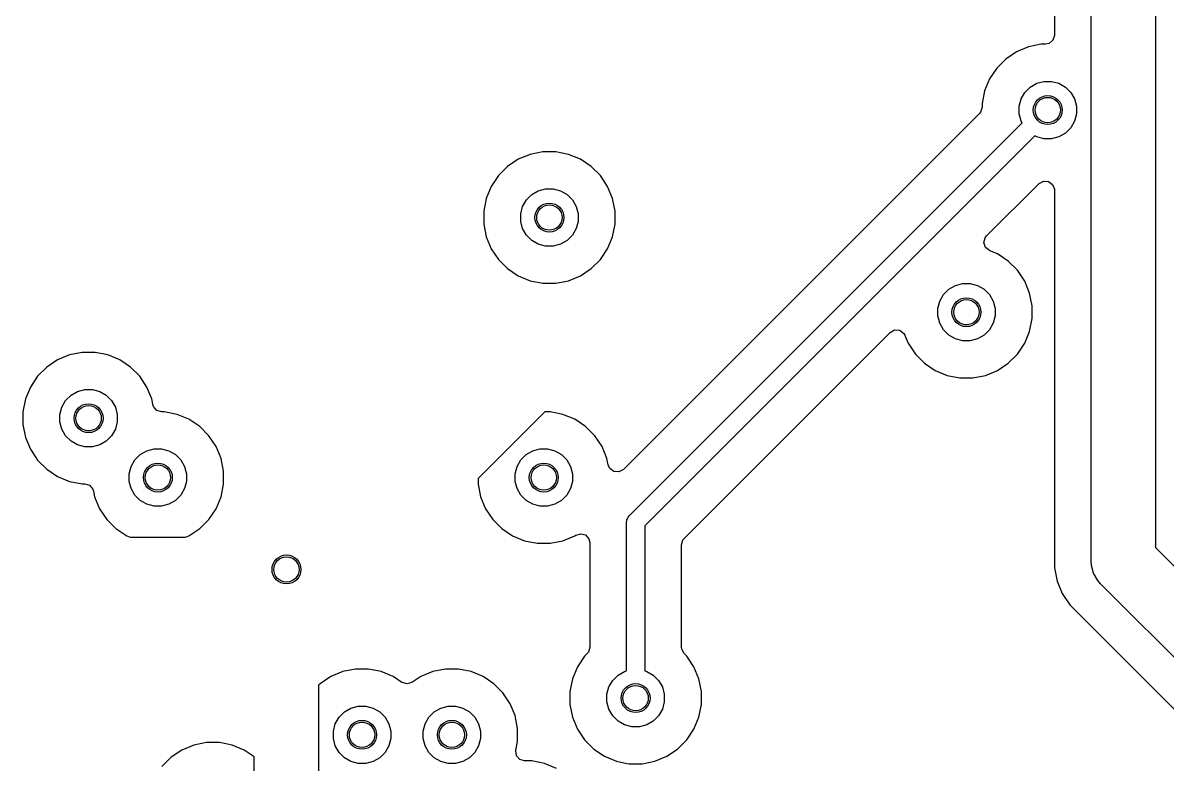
# Model space of a CAD drawing. Extents: x -2.18 to 1.8, y 0.44 to 2.81.
# Drawn here: x -0.113 to 0.509, y 1.269 to 1.672 of the extents above; entities that cross this region are included whole.
import ezdxf

# ---------------------------------------------------------------- set-up
doc = ezdxf.new("R2010")
doc.units = 0
doc.header["$MEASUREMENT"] = 0
doc.layers.add('BLACK', color=7, linetype='CONTINUOUS')

msp = doc.modelspace()

# ---------------------------------------------------------------- linework, layer by layer
at = {"layer": 'BLACK', "linetype": 'CONTINUOUS'}
for p, q in [((0.46787, 1.37963), (0.46787, 1.90037)), ((0.50287, 1.89313), (0.50287, 1.38687)), ((0.44785, 1.74146), (0.44785, 1.66565)), ((0.44708, 1.66301), (0.445, 1.66121)), ((0.44785, 1.66565), (0.44708, 1.66301)), ((0.42731, 1.6567), (0.42145, 1.65278)), ((0.43382, 1.65939), (0.42731, 1.6567)), ((0.42731, 1.6567), (0.42731, 1.6567)), ((0.44073, 1.66077), (0.43382, 1.65939)), ((0.43382, 1.65939), (0.43382, 1.65939)), ((0.44297, 1.66077), (0.44073, 1.66077)), ((0.445, 1.66121), (0.44297, 1.66077)), ((0.42145, 1.65278), (0.41647, 1.6478)), ((0.42145, 1.65278), (0.42145, 1.65278)), ((0.41647, 1.6478), (0.41256, 1.64194)), ((0.41647, 1.6478), (0.41647, 1.6478)), ((0.41255, 1.64194), (0.40986, 1.63543)), ((0.41256, 1.64194), (0.41255, 1.64194)), ((0.43467, 1.63749), (0.43823, 1.63955)), ((0.43823, 1.63955), (0.4422, 1.64061)), ((0.4422, 1.64061), (0.44631, 1.64061)), ((0.44631, 1.64061), (0.45028, 1.63955)), ((0.45028, 1.63955), (0.45384, 1.63749)), ((0.40986, 1.63543), (0.40848, 1.62852)), ((0.40986, 1.63543), (0.40986, 1.63543)), ((0.4297, 1.63103), (0.43176, 1.63459)), ((0.43176, 1.63459), (0.43467, 1.63749)), ((0.45384, 1.63749), (0.45675, 1.63459)), ((0.45675, 1.63459), (0.4588, 1.63103)), ((0.40848, 1.62653), (0.40771, 1.62389)), ((0.40848, 1.62852), (0.40848, 1.62653)), ((0.42864, 1.62706), (0.4297, 1.63103)), ((0.42864, 1.62294), (0.42864, 1.62706)), ((0.4588, 1.63103), (0.45987, 1.62706)), ((0.45987, 1.62706), (0.45987, 1.62294)), ((0.40705, 1.62307), (0.21334, 1.42936)), ((0.40771, 1.62389), (0.40705, 1.62307)), ((0.4297, 1.61897), (0.42864, 1.62294)), ((0.43027, 1.61798), (0.4297, 1.61897)), ((0.4588, 1.61897), (0.45675, 1.61541)), ((0.45987, 1.62294), (0.4588, 1.61897)), ((0.21652, 1.40423), (0.43027, 1.61798)), ((0.45675, 1.61541), (0.45384, 1.61251)), ((0.43723, 1.61102), (0.22492, 1.39871)), ((0.43823, 1.61045), (0.43723, 1.61102)), ((0.4422, 1.60939), (0.43823, 1.61045)), ((0.44631, 1.60939), (0.4422, 1.60939)), ((0.45028, 1.61045), (0.44631, 1.60939)), ((0.45384, 1.61251), (0.45028, 1.61045)), ((0.16264, 1.60089), (0.15613, 1.59819)), ((0.16955, 1.60226), (0.16264, 1.60089)), ((0.16264, 1.60089), (0.16264, 1.60089)), ((0.17659, 1.60226), (0.16955, 1.60226)), ((0.16955, 1.60226), (0.16955, 1.60226)), ((0.1835, 1.60089), (0.17659, 1.60226)), ((0.17659, 1.60226), (0.17659, 1.60226)), ((0.19001, 1.59819), (0.1835, 1.60089)), ((0.1835, 1.60089), (0.1835, 1.60089)), ((0.15027, 1.59428), (0.14529, 1.5893)), ((0.15613, 1.59819), (0.15027, 1.59428)), ((0.15027, 1.59428), (0.15027, 1.59428)), ((0.15613, 1.59819), (0.15613, 1.59819)), ((0.19587, 1.59428), (0.19001, 1.59819)), ((0.19001, 1.59819), (0.19001, 1.59819)), ((0.20085, 1.5893), (0.19587, 1.59428)), ((0.19587, 1.59428), (0.19587, 1.59428)), ((0.14529, 1.5893), (0.14137, 1.58344)), ((0.14529, 1.5893), (0.14529, 1.5893)), ((0.20477, 1.58344), (0.20085, 1.5893)), ((0.20085, 1.5893), (0.20085, 1.5893)), ((0.14137, 1.58344), (0.13868, 1.57693)), ((0.14137, 1.58344), (0.14137, 1.58344)), ((0.16704, 1.58105), (0.17102, 1.58211)), ((0.17102, 1.58211), (0.17513, 1.58211)), ((0.17513, 1.58211), (0.1791, 1.58105)), ((0.20746, 1.57693), (0.20477, 1.58344)), ((0.20477, 1.58344), (0.20477, 1.58344)), ((0.20477, 1.58344), (0.20477, 1.58344)), ((0.41099, 1.55647), (0.43952, 1.585)), ((0.43952, 1.585), (0.44193, 1.58631)), ((0.44193, 1.58631), (0.44468, 1.58612)), ((0.44468, 1.58612), (0.44688, 1.58447)), ((0.44688, 1.58447), (0.44784, 1.58189)), ((0.44784, 1.58189), (0.44785, 1.58154)), ((0.44785, 1.58154), (0.44785, 1.37593)), ((0.13868, 1.57693), (0.1373, 1.57002)), ((0.13868, 1.57693), (0.13868, 1.57693)), ((0.15852, 1.57252), (0.16058, 1.57608)), ((0.16058, 1.57608), (0.16348, 1.57899)), ((0.16348, 1.57899), (0.16704, 1.58105)), ((0.1791, 1.58105), (0.18266, 1.57899)), ((0.18266, 1.57899), (0.18556, 1.57608)), ((0.18556, 1.57608), (0.18762, 1.57252)), ((0.20884, 1.57002), (0.20746, 1.57693)), ((0.1373, 1.57002), (0.1373, 1.56297)), ((0.15746, 1.56855), (0.15852, 1.57252)), ((0.18762, 1.57252), (0.18868, 1.56855)), ((0.20884, 1.56297), (0.20884, 1.57002)), ((0.1373, 1.56297), (0.13868, 1.55606)), ((0.15746, 1.56444), (0.15746, 1.56855)), ((0.15852, 1.56047), (0.15746, 1.56444)), ((0.18868, 1.56444), (0.18762, 1.56047)), ((0.18868, 1.56855), (0.18868, 1.56444)), ((0.20746, 1.55606), (0.20884, 1.56297)), ((0.16058, 1.55691), (0.15852, 1.56047)), ((0.16348, 1.554), (0.16058, 1.55691)), ((0.18556, 1.55691), (0.18266, 1.554)), ((0.18762, 1.56047), (0.18556, 1.55691)), ((0.13868, 1.55606), (0.13868, 1.55606)), ((0.13868, 1.55606), (0.14137, 1.54955)), ((0.16704, 1.55195), (0.16348, 1.554)), ((0.17102, 1.55088), (0.16704, 1.55195)), ((0.17513, 1.55088), (0.17102, 1.55088)), ((0.1791, 1.55195), (0.17513, 1.55088)), ((0.18266, 1.554), (0.1791, 1.55195)), ((0.20477, 1.54955), (0.20746, 1.55606)), ((0.40956, 1.55284), (0.41025, 1.55551)), ((0.41043, 1.55023), (0.40956, 1.55284)), ((0.41025, 1.55551), (0.41099, 1.55647)), ((0.14137, 1.54955), (0.14137, 1.54955)), ((0.14137, 1.54955), (0.14529, 1.5437)), ((0.20085, 1.5437), (0.20477, 1.54955)), ((0.41258, 1.54851), (0.41043, 1.55023)), ((0.41361, 1.54808), (0.41258, 1.54851)), ((0.41694, 1.5467), (0.41361, 1.54808)), ((0.4228, 1.54278), (0.41694, 1.5467)), ((0.41694, 1.5467), (0.41694, 1.5467)), ((0.14529, 1.5437), (0.14529, 1.5437)), ((0.14529, 1.5437), (0.15027, 1.53871)), ((0.15027, 1.53871), (0.15027, 1.53871)), ((0.15027, 1.53871), (0.15613, 1.5348)), ((0.19001, 1.5348), (0.19587, 1.53871)), ((0.19587, 1.53871), (0.20085, 1.5437)), ((0.42778, 1.5378), (0.4228, 1.54278)), ((0.4228, 1.54278), (0.4228, 1.54278)), ((0.15613, 1.5348), (0.15613, 1.5348)), ((0.15613, 1.5348), (0.15613, 1.5348)), ((0.15613, 1.5348), (0.16264, 1.5321)), ((0.16264, 1.5321), (0.16955, 1.53073)), ((0.17659, 1.53073), (0.1835, 1.5321)), ((0.1835, 1.5321), (0.19001, 1.5348)), ((0.4317, 1.53194), (0.42778, 1.5378)), ((0.42778, 1.5378), (0.42778, 1.5378)), ((0.43439, 1.52543), (0.4317, 1.53194)), ((0.4317, 1.53194), (0.4317, 1.53194)), ((0.4317, 1.53194), (0.4317, 1.53194)), ((0.16955, 1.53073), (0.16955, 1.53073)), ((0.16955, 1.53073), (0.16955, 1.53073)), ((0.16955, 1.53073), (0.17659, 1.53073)), ((0.17659, 1.53073), (0.17659, 1.53073)), ((0.38751, 1.52459), (0.39041, 1.52749)), ((0.39041, 1.52749), (0.39397, 1.52955)), ((0.39397, 1.52955), (0.39794, 1.53061)), ((0.39794, 1.53061), (0.40206, 1.53061)), ((0.40206, 1.53061), (0.40603, 1.52955)), ((0.40603, 1.52955), (0.40959, 1.52749)), ((0.40959, 1.52749), (0.41249, 1.52459)), ((0.38439, 1.51706), (0.38545, 1.52103)), ((0.38545, 1.52103), (0.38751, 1.52459)), ((0.41249, 1.52459), (0.41455, 1.52103)), ((0.41455, 1.52103), (0.41561, 1.51706)), ((0.43577, 1.51852), (0.43439, 1.52543)), ((0.38439, 1.51294), (0.38439, 1.51706)), ((0.41561, 1.51706), (0.41561, 1.51294)), ((0.43577, 1.51148), (0.43577, 1.51852)), ((0.38545, 1.50897), (0.38439, 1.51294)), ((0.38751, 1.50541), (0.38545, 1.50897)), ((0.41455, 1.50897), (0.41249, 1.50541)), ((0.41561, 1.51294), (0.41455, 1.50897)), ((0.43439, 1.50457), (0.43577, 1.51148)), ((0.24637, 1.39185), (0.35853, 1.50401)), ((0.35853, 1.50401), (0.36095, 1.50533)), ((0.36095, 1.50533), (0.36369, 1.50513)), ((0.36369, 1.50513), (0.36589, 1.50348)), ((0.36589, 1.50348), (0.36649, 1.50242)), ((0.36649, 1.50242), (0.36669, 1.50194)), ((0.36669, 1.50194), (0.3683, 1.49806)), ((0.39041, 1.50251), (0.38751, 1.50541)), ((0.39397, 1.50045), (0.39041, 1.50251)), ((0.40959, 1.50251), (0.40603, 1.50045)), ((0.41249, 1.50541), (0.40959, 1.50251)), ((0.4317, 1.49806), (0.43439, 1.50457)), ((0.3683, 1.49806), (0.3683, 1.49806)), ((0.3683, 1.49806), (0.37222, 1.4922)), ((0.39794, 1.49939), (0.39397, 1.50045)), ((0.40206, 1.49939), (0.39794, 1.49939)), ((0.40603, 1.50045), (0.40206, 1.49939)), ((0.42778, 1.4922), (0.4317, 1.49806)), ((-0.09462, 1.48902), (-0.10048, 1.48511)), ((-0.08811, 1.49172), (-0.09462, 1.48902)), ((-0.09462, 1.48902), (-0.09462, 1.48902)), ((-0.0812, 1.49309), (-0.08811, 1.49172)), ((-0.08811, 1.49172), (-0.08811, 1.49172)), ((-0.07415, 1.49309), (-0.0812, 1.49309)), ((-0.0812, 1.49309), (-0.0812, 1.49309)), ((-0.06724, 1.49172), (-0.07415, 1.49309)), ((-0.07415, 1.49309), (-0.07415, 1.49309)), ((-0.06073, 1.48902), (-0.06724, 1.49172)), ((-0.06724, 1.49172), (-0.06724, 1.49172)), ((-0.05488, 1.48511), (-0.06073, 1.48902)), ((-0.06073, 1.48902), (-0.06073, 1.48902)), ((0.37222, 1.4922), (0.37222, 1.4922)), ((0.37222, 1.4922), (0.3772, 1.48722)), ((0.4228, 1.48722), (0.42778, 1.4922)), ((-0.10048, 1.48511), (-0.10546, 1.48012)), ((-0.10048, 1.48511), (-0.10048, 1.48511)), ((-0.04989, 1.48012), (-0.05488, 1.48511)), ((-0.05488, 1.48511), (-0.05488, 1.48511)), ((0.3772, 1.48722), (0.3772, 1.48722)), ((0.3772, 1.48722), (0.38306, 1.4833)), ((0.38306, 1.4833), (0.38306, 1.4833)), ((0.38306, 1.4833), (0.38306, 1.4833)), ((0.38306, 1.4833), (0.38957, 1.48061)), ((0.41043, 1.48061), (0.41694, 1.4833)), ((0.41694, 1.4833), (0.4228, 1.48722)), ((-0.10546, 1.48012), (-0.10937, 1.47427)), ((-0.10546, 1.48012), (-0.10546, 1.48012)), ((-0.04598, 1.47427), (-0.04989, 1.48012)), ((-0.04989, 1.48012), (-0.04989, 1.48012)), ((0.38957, 1.48061), (0.39648, 1.47923)), ((0.39648, 1.47923), (0.39648, 1.47923)), ((0.39648, 1.47923), (0.39648, 1.47923)), ((0.39648, 1.47923), (0.40352, 1.47923)), ((0.40352, 1.47923), (0.41043, 1.48061)), ((0.40352, 1.47923), (0.40352, 1.47923)), ((-0.10937, 1.47427), (-0.11207, 1.46776)), ((-0.10937, 1.47427), (-0.10937, 1.47427)), ((-0.09017, 1.46691), (-0.08726, 1.46982)), ((-0.08726, 1.46982), (-0.0837, 1.47187)), ((-0.0837, 1.47187), (-0.07973, 1.47294)), ((-0.07973, 1.47294), (-0.07562, 1.47294)), ((-0.07562, 1.47294), (-0.07165, 1.47187)), ((-0.07165, 1.47187), (-0.06809, 1.46982)), ((-0.06809, 1.46982), (-0.06518, 1.46691)), ((-0.04328, 1.46776), (-0.04598, 1.47427)), ((-0.04598, 1.47427), (-0.04598, 1.47427)), ((-0.04598, 1.47427), (-0.04598, 1.47427)), ((-0.11207, 1.46776), (-0.11344, 1.46085)), ((-0.11207, 1.46776), (-0.11207, 1.46776)), ((-0.09329, 1.45938), (-0.09223, 1.46335)), ((-0.09223, 1.46335), (-0.09017, 1.46691)), ((-0.06518, 1.46691), (-0.06313, 1.46335)), ((-0.06313, 1.46335), (-0.06206, 1.45938)), ((-0.04314, 1.46701), (-0.04328, 1.46776)), ((-0.04268, 1.4647), (-0.04314, 1.46701)), ((-0.04233, 1.46362), (-0.04268, 1.4647)), ((-0.04053, 1.46154), (-0.04233, 1.46362)), ((-0.11344, 1.46085), (-0.11344, 1.4538)), ((-0.09329, 1.45527), (-0.09329, 1.45938)), ((-0.06206, 1.45938), (-0.06206, 1.45527)), ((-0.03789, 1.46077), (-0.04053, 1.46154)), ((-0.03648, 1.46077), (-0.03789, 1.46077)), ((-0.02957, 1.45939), (-0.03648, 1.46077)), ((-0.03648, 1.46077), (-0.03648, 1.46077)), ((-0.02306, 1.4567), (-0.02957, 1.45939)), ((-0.02957, 1.45939), (-0.02957, 1.45939)), ((0.17052, 1.46077), (0.13423, 1.42448)), ((0.17352, 1.46077), (0.17052, 1.46077)), ((0.18043, 1.45939), (0.17352, 1.46077)), ((0.17352, 1.46077), (0.17352, 1.46077)), ((0.18694, 1.4567), (0.18043, 1.45939)), ((0.18043, 1.45939), (0.18043, 1.45939)), ((-0.11344, 1.4538), (-0.11207, 1.44689)), ((-0.09223, 1.4513), (-0.09329, 1.45527)), ((-0.09017, 1.44774), (-0.09223, 1.4513)), ((-0.06313, 1.4513), (-0.06518, 1.44774)), ((-0.06206, 1.45527), (-0.06313, 1.4513)), ((-0.0172, 1.45278), (-0.02306, 1.4567)), ((-0.02306, 1.4567), (-0.02306, 1.4567)), ((-0.01222, 1.4478), (-0.0172, 1.45278)), ((-0.0172, 1.45278), (-0.0172, 1.45278)), ((0.1928, 1.45278), (0.18694, 1.4567)), ((0.18694, 1.4567), (0.18694, 1.4567)), ((0.19778, 1.4478), (0.1928, 1.45278)), ((0.1928, 1.45278), (0.1928, 1.45278)), ((-0.11207, 1.44689), (-0.11207, 1.44689)), ((-0.11207, 1.44689), (-0.10937, 1.44038)), ((-0.08726, 1.44483), (-0.09017, 1.44774)), ((-0.0837, 1.44277), (-0.08726, 1.44483)), ((-0.06809, 1.44483), (-0.07165, 1.44277)), ((-0.06518, 1.44774), (-0.06809, 1.44483)), ((-0.0083, 1.44194), (-0.01222, 1.4478)), ((-0.01222, 1.4478), (-0.01222, 1.4478)), ((0.2017, 1.44194), (0.19778, 1.4478)), ((0.19778, 1.4478), (0.19778, 1.4478)), ((-0.10937, 1.44038), (-0.10937, 1.44038)), ((-0.10937, 1.44038), (-0.10546, 1.43452)), ((-0.07973, 1.44171), (-0.0837, 1.44277)), ((-0.07562, 1.44171), (-0.07973, 1.44171)), ((-0.07165, 1.44277), (-0.07562, 1.44171)), ((-0.04959, 1.43749), (-0.04603, 1.43955)), ((-0.04603, 1.43955), (-0.04206, 1.44061)), ((-0.04206, 1.44061), (-0.03794, 1.44061)), ((-0.03794, 1.44061), (-0.03397, 1.43955)), ((-0.03397, 1.43955), (-0.03041, 1.43749)), ((-0.00561, 1.43543), (-0.0083, 1.44194)), ((-0.0083, 1.44194), (-0.0083, 1.44194)), ((-0.0083, 1.44194), (-0.0083, 1.44194)), ((0.16041, 1.43749), (0.16397, 1.43955)), ((0.16397, 1.43955), (0.16794, 1.44061)), ((0.16794, 1.44061), (0.17206, 1.44061)), ((0.17206, 1.44061), (0.17603, 1.43955)), ((0.17603, 1.43955), (0.17959, 1.43749)), ((0.20439, 1.43543), (0.2017, 1.44194)), ((0.2017, 1.44194), (0.2017, 1.44194)), ((0.2017, 1.44194), (0.2017, 1.44194)), ((-0.10546, 1.43452), (-0.10546, 1.43452)), ((-0.10546, 1.43452), (-0.10048, 1.42954)), ((-0.05455, 1.43103), (-0.05249, 1.43459)), ((-0.05249, 1.43459), (-0.04959, 1.43749)), ((-0.03041, 1.43749), (-0.02751, 1.43459)), ((-0.02751, 1.43459), (-0.02545, 1.43103)), ((-0.00423, 1.42852), (-0.00561, 1.43543)), ((0.15545, 1.43103), (0.15751, 1.43459)), ((0.15751, 1.43459), (0.16041, 1.43749)), ((0.17959, 1.43749), (0.18249, 1.43459)), ((0.18249, 1.43459), (0.18455, 1.43103)), ((0.20457, 1.43452), (0.20439, 1.43543)), ((0.2051, 1.43186), (0.20457, 1.43452)), ((-0.10048, 1.42954), (-0.10048, 1.42954)), ((-0.10048, 1.42954), (-0.09462, 1.42563)), ((-0.05561, 1.42706), (-0.05455, 1.43103)), ((-0.05561, 1.42294), (-0.05561, 1.42706)), ((-0.02545, 1.43103), (-0.02439, 1.42706)), ((-0.02439, 1.42706), (-0.02439, 1.42294)), ((-0.00423, 1.42148), (-0.00423, 1.42852)), ((0.15439, 1.42706), (0.15545, 1.43103)), ((0.15439, 1.42294), (0.15439, 1.42706)), ((0.18455, 1.43103), (0.18561, 1.42706)), ((0.18561, 1.42706), (0.18561, 1.42294)), ((0.20598, 1.42989), (0.2051, 1.43186)), ((0.20819, 1.42824), (0.20598, 1.42989)), ((0.21093, 1.42805), (0.20819, 1.42824)), ((0.21334, 1.42936), (0.21093, 1.42805)), ((-0.09462, 1.42563), (-0.09462, 1.42563)), ((-0.09462, 1.42563), (-0.09462, 1.42563)), ((-0.09462, 1.42563), (-0.08811, 1.42293)), ((-0.08811, 1.42293), (-0.0812, 1.42156)), ((-0.0812, 1.42156), (-0.0812, 1.42156)), ((-0.0812, 1.42156), (-0.0812, 1.42156)), ((-0.0812, 1.42156), (-0.07979, 1.42156)), ((-0.07979, 1.42156), (-0.07715, 1.42078)), ((-0.07715, 1.42078), (-0.07535, 1.4187)), ((-0.05455, 1.41897), (-0.05561, 1.42294)), ((-0.02439, 1.42294), (-0.02545, 1.41897)), ((-0.00561, 1.41457), (-0.00423, 1.42148)), ((0.13423, 1.42448), (0.13423, 1.42148)), ((0.13423, 1.42148), (0.13561, 1.41457)), ((0.15545, 1.41897), (0.15439, 1.42294)), ((0.18561, 1.42294), (0.18455, 1.41897)), ((-0.07535, 1.4187), (-0.075, 1.41763)), ((-0.075, 1.41763), (-0.07439, 1.41457)), ((-0.07439, 1.41457), (-0.07439, 1.41457)), ((-0.07439, 1.41457), (-0.0717, 1.40806)), ((-0.05249, 1.41541), (-0.05455, 1.41897)), ((-0.04959, 1.41251), (-0.05249, 1.41541)), ((-0.02751, 1.41541), (-0.03041, 1.41251)), ((-0.02545, 1.41897), (-0.02751, 1.41541)), ((-0.0083, 1.40806), (-0.00561, 1.41457)), ((0.13561, 1.41457), (0.13561, 1.41457)), ((0.13561, 1.41457), (0.1383, 1.40806)), ((0.15751, 1.41541), (0.15545, 1.41897)), ((0.16041, 1.41251), (0.15751, 1.41541)), ((0.18249, 1.41541), (0.17959, 1.41251)), ((0.18455, 1.41897), (0.18249, 1.41541)), ((-0.0717, 1.40806), (-0.0717, 1.40806)), ((-0.0717, 1.40806), (-0.06778, 1.4022)), ((-0.04603, 1.41045), (-0.04959, 1.41251)), ((-0.04206, 1.40939), (-0.04603, 1.41045)), ((-0.03794, 1.40939), (-0.04206, 1.40939)), ((-0.03397, 1.41045), (-0.03794, 1.40939)), ((-0.03041, 1.41251), (-0.03397, 1.41045)), ((-0.01222, 1.4022), (-0.0083, 1.40806)), ((0.1383, 1.40806), (0.1383, 1.40806)), ((0.1383, 1.40806), (0.14222, 1.4022)), ((0.16397, 1.41045), (0.16041, 1.41251)), ((0.16794, 1.40939), (0.16397, 1.41045)), ((0.17206, 1.40939), (0.16794, 1.40939)), ((0.17603, 1.41045), (0.17206, 1.40939)), ((0.17959, 1.41251), (0.17603, 1.41045)), ((-0.06778, 1.4022), (-0.06778, 1.4022)), ((-0.06778, 1.4022), (-0.0628, 1.39722)), ((-0.0172, 1.39722), (-0.01222, 1.4022)), ((0.14222, 1.4022), (0.14222, 1.4022)), ((0.14222, 1.4022), (0.1472, 1.39722)), ((0.21508, 1.40075), (0.21517, 1.40171)), ((0.21517, 1.40171), (0.21527, 1.40194)), ((0.21527, 1.40194), (0.21552, 1.40253)), ((0.21552, 1.40253), (0.21591, 1.40348)), ((0.21591, 1.40348), (0.21652, 1.40423)), ((0.21591, 1.40348), (0.21591, 1.40348)), ((-0.0628, 1.39722), (-0.0628, 1.39722)), ((-0.0628, 1.39722), (-0.05694, 1.3933)), ((-0.02306, 1.3933), (-0.0172, 1.39722)), ((0.1472, 1.39722), (0.1472, 1.39722)), ((0.1472, 1.39722), (0.15306, 1.3933)), ((0.21508, 1.31985), (0.21508, 1.40075)), ((0.22492, 1.39871), (0.22492, 1.31985)), ((-0.05694, 1.3933), (-0.05694, 1.3933)), ((-0.05694, 1.3933), (-0.05694, 1.3933)), ((-0.05694, 1.3933), (-0.055, 1.3925)), ((-0.055, 1.3925), (-0.025, 1.3925)), ((-0.025, 1.3925), (-0.02306, 1.3933)), ((0.15306, 1.3933), (0.15306, 1.3933)), ((0.15306, 1.3933), (0.15306, 1.3933)), ((0.15306, 1.3933), (0.15957, 1.39061)), ((0.15957, 1.39061), (0.16648, 1.38923)), ((0.16648, 1.38923), (0.16648, 1.38923)), ((0.16648, 1.38923), (0.16648, 1.38923)), ((0.16648, 1.38923), (0.17352, 1.38923)), ((0.17352, 1.38923), (0.18043, 1.39061)), ((0.17352, 1.38923), (0.17352, 1.38923)), ((0.18043, 1.39061), (0.18694, 1.3933)), ((0.18694, 1.3933), (0.18746, 1.39365)), ((0.18746, 1.39365), (0.19009, 1.39447)), ((0.19009, 1.39447), (0.19274, 1.39375)), ((0.19274, 1.39375), (0.19458, 1.3917)), ((0.19458, 1.3917), (0.19506, 1.38959)), ((0.19506, 1.38959), (0.19506, 1.33266)), ((0.24494, 1.3884), (0.24572, 1.39103)), ((0.24572, 1.39103), (0.24637, 1.39185)), ((0.24494, 1.33266), (0.24494, 1.3884)), ((0.50287, 1.38687), (0.55725, 1.3325)), ((0.46802, 1.37734), (0.46787, 1.37963)), ((0.4681, 1.37706), (0.46802, 1.37734)), ((0.46802, 1.37734), (0.46802, 1.37734)), ((0.46921, 1.37293), (0.4681, 1.37706)), ((0.44785, 1.37593), (0.4493, 1.36868)), ((0.47149, 1.36897), (0.46921, 1.37293)), ((0.4493, 1.36868), (0.4493, 1.36868)), ((0.4493, 1.36868), (0.45212, 1.36185)), ((0.473, 1.36725), (0.47149, 1.36897)), ((0.47149, 1.36897), (0.47149, 1.36897)), ((0.53763, 1.30263), (0.473, 1.36725)), ((0.45212, 1.36185), (0.45212, 1.36185)), ((0.45212, 1.36185), (0.45623, 1.35571)), ((0.45623, 1.35571), (0.45623, 1.35571)), ((0.45623, 1.35571), (0.52608, 1.28586)), ((0.19506, 1.33266), (0.19428, 1.33003)), ((0.24505, 1.33163), (0.24494, 1.33266)), ((0.19222, 1.3278), (0.1883, 1.32194)), ((0.19363, 1.32921), (0.19222, 1.3278)), ((0.19222, 1.3278), (0.19222, 1.3278)), ((0.19428, 1.33003), (0.19363, 1.32921)), ((0.24637, 1.32921), (0.24505, 1.33163)), ((0.24778, 1.3278), (0.24637, 1.32921)), ((0.2517, 1.32194), (0.24778, 1.3278)), ((0.24778, 1.3278), (0.24778, 1.3278)), ((0.0676, 1.32077), (0.06069, 1.31939)), ((0.07464, 1.32077), (0.0676, 1.32077)), ((0.0676, 1.32077), (0.0676, 1.32077)), ((0.07465, 1.32077), (0.07464, 1.32077)), ((0.08155, 1.31939), (0.07465, 1.32077)), ((0.11648, 1.32077), (0.10957, 1.31939)), ((0.12352, 1.32077), (0.11648, 1.32077)), ((0.11648, 1.32077), (0.11648, 1.32077)), ((0.13043, 1.31939), (0.12352, 1.32077)), ((0.12352, 1.32077), (0.12352, 1.32077)), ((0.1883, 1.32194), (0.18561, 1.31543)), ((0.1883, 1.32194), (0.1883, 1.32194)), ((0.25439, 1.31543), (0.2517, 1.32194)), ((0.2517, 1.32194), (0.2517, 1.32194)), ((0.2517, 1.32194), (0.2517, 1.32194)), ((0.05418, 1.3167), (0.04832, 1.31278)), ((0.06069, 1.31939), (0.05418, 1.3167)), ((0.05418, 1.3167), (0.05418, 1.3167)), ((0.06069, 1.31939), (0.06069, 1.31939)), ((0.08156, 1.31939), (0.08155, 1.31939)), ((0.08806, 1.3167), (0.08156, 1.31939)), ((0.09285, 1.3135), (0.08806, 1.3167)), ((0.08806, 1.3167), (0.08806, 1.3167)), ((0.10306, 1.3167), (0.09827, 1.3135)), ((0.10957, 1.31939), (0.10306, 1.3167)), ((0.10306, 1.3167), (0.10306, 1.3167)), ((0.10957, 1.31939), (0.10957, 1.31939)), ((0.13694, 1.3167), (0.13043, 1.31939)), ((0.13043, 1.31939), (0.13043, 1.31939)), ((0.1428, 1.31278), (0.13694, 1.3167)), ((0.13694, 1.3167), (0.13694, 1.3167)), ((0.18561, 1.31543), (0.18423, 1.30852)), ((0.18561, 1.31543), (0.18561, 1.31543)), ((0.20545, 1.31103), (0.20751, 1.31459)), ((0.20751, 1.31459), (0.21041, 1.31749)), ((0.21041, 1.31749), (0.21397, 1.31955)), ((0.21397, 1.31955), (0.21508, 1.31985)), ((0.22492, 1.31985), (0.22603, 1.31955)), ((0.22603, 1.31955), (0.22959, 1.31749)), ((0.22959, 1.31749), (0.23249, 1.31459)), ((0.23249, 1.31459), (0.23455, 1.31103)), ((0.25577, 1.30852), (0.25439, 1.31543)), ((0.04832, 1.31278), (0.0475, 1.31196)), ((0.0475, 1.31196), (0.0475, 1.26225)), ((0.04832, 1.31278), (0.04832, 1.31278)), ((0.093, 1.31341), (0.09285, 1.3135)), ((0.09565, 1.31268), (0.093, 1.31341)), ((0.09827, 1.3135), (0.09565, 1.31268)), ((0.14778, 1.3078), (0.1428, 1.31278)), ((0.1428, 1.31278), (0.1428, 1.31278)), ((0.1517, 1.30194), (0.14778, 1.3078)), ((0.14778, 1.3078), (0.14778, 1.3078)), ((0.18423, 1.30852), (0.18423, 1.30148)), ((0.20439, 1.30706), (0.20545, 1.31103)), ((0.23455, 1.31103), (0.23561, 1.30706)), ((0.25577, 1.30148), (0.25577, 1.30852)), ((0.15439, 1.29543), (0.1517, 1.30194)), ((0.1517, 1.30194), (0.1517, 1.30194)), ((0.1517, 1.30194), (0.1517, 1.30194)), ((0.18423, 1.30148), (0.18561, 1.29457)), ((0.20439, 1.30294), (0.20439, 1.30706)), ((0.20545, 1.29897), (0.20439, 1.30294)), ((0.23561, 1.30294), (0.23455, 1.29897)), ((0.23561, 1.30706), (0.23561, 1.30294)), ((0.25439, 1.29457), (0.25577, 1.30148)), ((0.05863, 1.29459), (0.06154, 1.29749)), ((0.06154, 1.29749), (0.0651, 1.29955)), ((0.0651, 1.29955), (0.06907, 1.30061)), ((0.06907, 1.30061), (0.07318, 1.30061)), ((0.07318, 1.30061), (0.07715, 1.29955)), ((0.07715, 1.29955), (0.08071, 1.29749)), ((0.08071, 1.29749), (0.08362, 1.29459)), ((0.10751, 1.29459), (0.11041, 1.29749)), ((0.11041, 1.29749), (0.11397, 1.29955)), ((0.11397, 1.29955), (0.11794, 1.30061)), ((0.11794, 1.30061), (0.12206, 1.30061)), ((0.12206, 1.30061), (0.12603, 1.29955)), ((0.12603, 1.29955), (0.12959, 1.29749)), ((0.12959, 1.29749), (0.13249, 1.29459)), ((0.15577, 1.28852), (0.15439, 1.29543)), ((0.20751, 1.29541), (0.20545, 1.29897)), ((0.21041, 1.29251), (0.20751, 1.29541)), ((0.23249, 1.29541), (0.22959, 1.29251)), ((0.23455, 1.29897), (0.23249, 1.29541)), ((0.05551, 1.28706), (0.05657, 1.29103)), ((0.05657, 1.29103), (0.05863, 1.29459)), ((0.08362, 1.29459), (0.08567, 1.29103)), ((0.08567, 1.29103), (0.08674, 1.28706)), ((0.10439, 1.28706), (0.10545, 1.29103)), ((0.10545, 1.29103), (0.10751, 1.29459)), ((0.13249, 1.29459), (0.13455, 1.29103)), ((0.13455, 1.29103), (0.13561, 1.28706)), ((0.18561, 1.29457), (0.18561, 1.29457)), ((0.18561, 1.29457), (0.1883, 1.28806)), ((0.21397, 1.29045), (0.21041, 1.29251)), ((0.21794, 1.28939), (0.21397, 1.29045)), ((0.22206, 1.28939), (0.21794, 1.28939)), ((0.22603, 1.29045), (0.22206, 1.28939)), ((0.22959, 1.29251), (0.22603, 1.29045)), ((0.2517, 1.28806), (0.25439, 1.29457)), ((0.05551, 1.28294), (0.05551, 1.28706)), ((0.05657, 1.27897), (0.05551, 1.28294)), ((0.08674, 1.28294), (0.08567, 1.27897)), ((0.08674, 1.28706), (0.08674, 1.28294)), ((0.10439, 1.28294), (0.10439, 1.28706)), ((0.10545, 1.27897), (0.10439, 1.28294)), ((0.13561, 1.28294), (0.13455, 1.27897)), ((0.13561, 1.28706), (0.13561, 1.28294)), ((0.15577, 1.28148), (0.15577, 1.28852)), ((0.1883, 1.28806), (0.1883, 1.28806)), ((0.1883, 1.28806), (0.19222, 1.2822)), ((0.24778, 1.2822), (0.2517, 1.28806)), ((-0.02694, 1.2767), (-0.0328, 1.27278)), ((-0.02043, 1.27939), (-0.02694, 1.2767)), ((-0.02694, 1.2767), (-0.02694, 1.2767)), ((-0.01352, 1.28077), (-0.02043, 1.27939)), ((-0.02043, 1.27939), (-0.02043, 1.27939)), ((-0.00648, 1.28077), (-0.01352, 1.28077)), ((-0.01352, 1.28077), (-0.01352, 1.28077)), ((0.00043, 1.27939), (-0.00648, 1.28077)), ((-0.00648, 1.28077), (-0.00648, 1.28077)), ((0.00694, 1.2767), (0.00043, 1.27939)), ((0.00043, 1.27939), (0.00043, 1.27939)), ((0.0125, 1.27298), (0.00694, 1.2767)), ((0.00694, 1.2767), (0.00694, 1.2767)), ((0.05863, 1.27541), (0.05657, 1.27897)), ((0.08567, 1.27897), (0.08362, 1.27541)), ((0.10751, 1.27541), (0.10545, 1.27897)), ((0.13455, 1.27897), (0.13249, 1.27541)), ((0.15475, 1.27634), (0.1548, 1.2766)), ((0.1548, 1.2766), (0.15515, 1.27838)), ((0.15515, 1.27838), (0.15577, 1.28148)), ((0.19222, 1.2822), (0.19222, 1.2822)), ((0.19222, 1.2822), (0.1972, 1.27722)), ((0.1972, 1.27722), (0.1972, 1.27722)), ((0.1972, 1.27722), (0.20306, 1.2733)), ((0.23694, 1.2733), (0.2428, 1.27722)), ((0.2428, 1.27722), (0.24778, 1.2822)), ((-0.0328, 1.27278), (-0.03778, 1.2678)), ((-0.0328, 1.27278), (-0.0328, 1.27278)), ((0.0125, 1.255), (0.0125, 1.27298)), ((0.06154, 1.27251), (0.05863, 1.27541)), ((0.0651, 1.27045), (0.06154, 1.27251)), ((0.06907, 1.26939), (0.0651, 1.27045)), ((0.07715, 1.27045), (0.07318, 1.26939)), ((0.08071, 1.27251), (0.07715, 1.27045)), ((0.08362, 1.27541), (0.08071, 1.27251)), ((0.11041, 1.27251), (0.10751, 1.27541)), ((0.11397, 1.27045), (0.11041, 1.27251)), ((0.11794, 1.26939), (0.11397, 1.27045)), ((0.12603, 1.27045), (0.12206, 1.26939)), ((0.12959, 1.27251), (0.12603, 1.27045)), ((0.13249, 1.27541), (0.12959, 1.27251)), ((0.15515, 1.27362), (0.15475, 1.27634)), ((0.15695, 1.27154), (0.15515, 1.27362)), ((0.15959, 1.27077), (0.15695, 1.27154)), ((0.16352, 1.27077), (0.15959, 1.27077)), ((0.17043, 1.26939), (0.16352, 1.27077)), ((0.16352, 1.27077), (0.16352, 1.27077)), ((0.20306, 1.2733), (0.20306, 1.2733)), ((0.20306, 1.2733), (0.20306, 1.2733)), ((0.20306, 1.2733), (0.20957, 1.27061)), ((0.20957, 1.27061), (0.21521, 1.26948)), ((0.22352, 1.26923), (0.23043, 1.27061)), ((0.23043, 1.27061), (0.23694, 1.2733)), ((0.07318, 1.26939), (0.06907, 1.26939)), ((0.12206, 1.26939), (0.11794, 1.26939)), ((0.17694, 1.2667), (0.17043, 1.26939)), ((0.17043, 1.26939), (0.17043, 1.26939)), ((0.21521, 1.26948), (0.21648, 1.26923)), ((0.21648, 1.26923), (0.21648, 1.26923)), ((0.21648, 1.26923), (0.21648, 1.26923)), ((0.21648, 1.26923), (0.22352, 1.26923)), ((0.22352, 1.26923), (0.22352, 1.26923))]:
    msp.add_line(p, q, dxfattribs=at)
at = {"layer": 'BLACK'}
for centre in [(0.44425, 1.625), (0.17307, 1.5665), (0.4, 1.515), (-0.07768, 1.45732), (-0.04, 1.425), (0.17, 1.425), (0.03, 1.375), (0.22, 1.305), (0.07112, 1.285), (0.12, 1.285)]:
    msp.add_circle(centre, 0.00787, dxfattribs=at)
at = {"layer": 'WHITE'}
for centre in [(0.44425, 1.625), (0.17307, 1.5665), (0.4, 1.515), (-0.07768, 1.45732), (-0.04, 1.425), (0.17, 1.425), (0.03, 1.375), (0.22, 1.305), (0.07112, 1.285), (0.12, 1.285)]:
    msp.add_circle(centre, 0.00689, dxfattribs=at)

doc.saveas('drawing.dxf')
